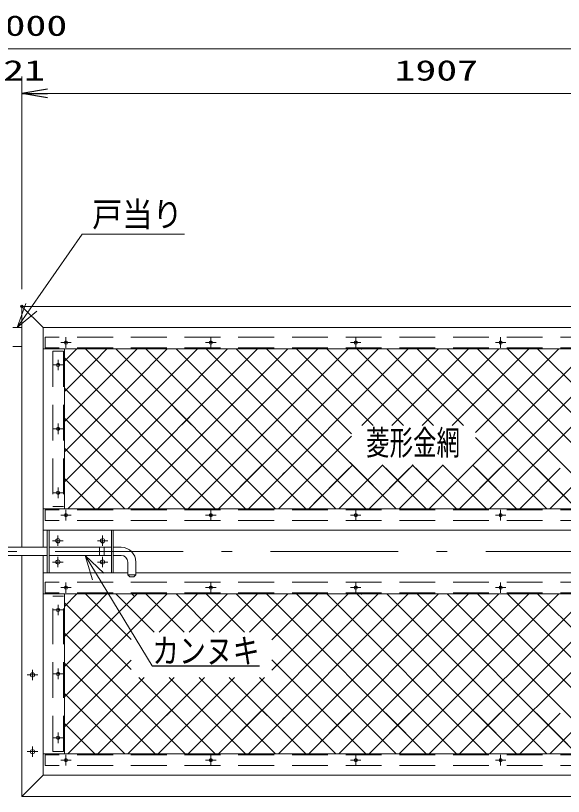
# Model space of a CAD drawing. Units: millimetres, scale not verified. Extents: x -4200 to 4200, y -2970 to 2970.
# Drawn here: x -1231 to 55, y -1273 to 560 of the extents above; entities that cross this region are included whole.
import ezdxf
from ezdxf.enums import TextEntityAlignment as Align

# ---------------------------------------------------------------- set-up
doc = ezdxf.new("R2010")
doc.units = ezdxf.units.MM
doc.header["$LTSCALE"] = 10
doc.header["$PDMODE"] = 32
doc.header["$PDSIZE"] = 5
doc.linetypes.add('USER1', pattern=[50.5, 30, -9, 2.5, -9])
doc.linetypes.add('USER2', pattern=[12.6, 8.4, -4.2])
for name, color, linetype, lineweight in [('0-0_2', 4, 'Continuous', 18), ('0-1_0', 7, 'Continuous', 25), ('0-3_30', 3, 'USER1', 9), ('0-5_12', 7, 'Continuous', 9), ('0-7_14', 7, 'Continuous', 9), ('0-9_1', 7, 'Continuous', 9), ('0-C_16', 7, 'Continuous', 9), ('0-D_4', 7, 'USER2', 9), ('0-E_24', 7, 'Continuous', 9), ('0-F_20', 7, 'Continuous', 9), ('1-0_3', 7, 'Continuous', 9), ('1-3_28', 8, 'Continuous', 9), ('1-8_2網', 2, 'Continuous', 25)]:
    doc.layers.add(name, color=color, linetype=linetype, lineweight=lineweight)
doc.layers.add('0-2_Defpoints', color=7, linetype='Continuous')
doc.layers.add('1-7_29', color=4, linetype='Continuous')
doc.styles.add('ＭＳ ゴシック', font='')
doc.styles.get('ＭＳ ゴシック').set_extended_font_data('MS Gothic')

# ---------------------------------------------------------------- blocks, each defined once
blk = doc.blocks.new('_OPEN')
at = {"layer": '0-1_0'}
blk.add_line((-10, 1.667), (0, 0), dxfattribs=at)
blk.add_lwpolyline([(-10, -1.667), (0, 0), (-10, 0)], dxfattribs=at)

msp = doc.modelspace()

# ---------------------------------------------------------------- linework, layer by layer
at = {"layer": '0-0_2'}
for p, q in [((713.34, 481.91), (-3166.66, 481.91)), ((-1216.16, -82.65), (-1216.16, 416.91)), ((-1216.16, -82.65), (-1216.16, 416.91)), ((-1156.16, 376.91), (630.84, 376.91)), ((-1156.16, 376.91), (-1096.16, 376.91))]:
    msp.add_line(p, q, dxfattribs=at)
at = {"layer": '0-0_2', "lineweight": 9}
for p, q in [((640.84, -1172.65), (-1166.16, -1172.65)), ((640.84, -1222.65), (-1166.16, -1222.65)), ((690.84, -1272.65), (-1216.16, -1272.65))]:
    msp.add_line(p, q, dxfattribs=at)
at = {"layer": '0-1_0'}
msp.add_line((-910.28, -966.05), (-658.59, -966.05), dxfattribs=at)
at = {"layer": '0-2_Defpoints'}
msp.add_point((-1216.16, -122.65), dxfattribs=at)
msp.add_point((-1216.16, -122.65), dxfattribs=at)
at = {"layer": '0-3_30'}
for p, q in [((-1112.66, -219.95), (-1112.66, -195.34)), ((-772.66, -219.95), (-772.66, -195.34)), ((-432.66, -219.95), (-432.66, -195.34)), ((-92.66, -219.95), (-92.66, -195.34)), ((-1100.36, -207.65), (-1124.97, -207.65)), ((-760.36, -207.65), (-784.97, -207.65)), ((-420.36, -207.65), (-444.97, -207.65)), ((-80.36, -207.65), (-104.97, -207.65)), ((-1131.16, -272.45), (-1131.16, -247.84)), ((-1143.47, -260.15), (-1118.86, -260.15)), ((-1131.16, -422.45), (-1131.16, -397.84)), ((-1143.47, -410.15), (-1118.86, -410.15)), ((-1143.47, -410.15), (-1118.86, -410.15)), ((-1131.16, -547.84), (-1131.16, -572.45)), ((-1143.47, -560.15), (-1118.86, -560.15)), ((-1112.66, -600.34), (-1112.66, -624.95)), ((-772.66, -600.34), (-772.66, -624.95)), ((-432.66, -600.34), (-432.66, -624.95)), ((-92.66, -600.34), (-92.66, -624.95)), ((-1100.36, -612.65), (-1124.97, -612.65)), ((-760.36, -612.65), (-784.97, -612.65)), ((-420.36, -612.65), (-444.97, -612.65)), ((-80.36, -612.65), (-104.97, -612.65)), ((-1143.97, -672.65), (-1119.36, -672.65)), ((-1131.66, -684.95), (-1131.66, -660.34)), ((-1038.97, -672.65), (-1014.36, -672.65)), ((-1026.66, -684.95), (-1026.66, -660.34)), ((-3157.8, -697.65), (702.12, -697.65)), ((-1131.66, -710.34), (-1131.66, -734.95)), ((-1026.66, -710.34), (-1026.66, -734.95)), ((-1143.97, -722.65), (-1119.36, -722.65)), ((-1038.97, -722.65), (-1014.36, -722.65)), ((-1100.36, -782.65), (-1124.97, -782.65)), ((-1112.66, -794.95), (-1112.66, -770.34)), ((-760.36, -782.65), (-784.97, -782.65)), ((-772.66, -794.95), (-772.66, -770.34)), ((-420.36, -782.65), (-444.97, -782.65)), ((-432.66, -794.95), (-432.66, -770.34)), ((-80.36, -782.65), (-104.97, -782.65)), ((-92.66, -794.95), (-92.66, -770.34)), ((-1131.16, -847.45), (-1131.16, -822.84)), ((-1143.47, -835.15), (-1118.86, -835.15)), ((-1178.86, -987.65), (-1203.47, -987.65)), ((-1191.16, -975.34), (-1191.16, -999.95)), ((-1143.47, -985.15), (-1118.86, -985.15)), ((-1143.47, -985.15), (-1118.86, -985.15)), ((-1131.16, -997.45), (-1131.16, -972.84)), ((-1143.47, -1135.15), (-1118.86, -1135.15)), ((-1131.16, -1122.84), (-1131.16, -1147.45)), ((-1178.86, -1167.65), (-1203.47, -1167.65)), ((-1191.16, -1155.34), (-1191.16, -1179.95)), ((-1100.36, -1187.65), (-1124.97, -1187.65)), ((-1112.66, -1175.34), (-1112.66, -1199.95)), ((-760.36, -1187.65), (-784.97, -1187.65)), ((-772.66, -1175.34), (-772.66, -1199.95)), ((-420.36, -1187.65), (-444.97, -1187.65)), ((-432.66, -1175.34), (-432.66, -1199.95)), ((-80.36, -1187.65), (-104.97, -1187.65)), ((-92.66, -1175.34), (-92.66, -1199.95))]:
    msp.add_line(p, q, dxfattribs=at)
at = {"layer": '0-5_12'}
for p, q in [((-1156.66, -647.65), (-1001.66, -647.65)), ((-1156.66, -747.65), (-1156.66, -647.65)), ((-1152.16, -747.65), (-1152.16, -647.65)), ((-1006.16, -647.65), (-1006.16, -747.65)), ((-1001.66, -647.65), (-1001.66, -747.65)), ((-1001.66, -747.65), (-1156.66, -747.65))]:
    msp.add_line(p, q, dxfattribs=at)
at = {"layer": '0-7_14'}
for p, q in [((-1296.66, -688.15), (-1156.66, -688.15)), ((-1152.16, -688.15), (-1006.16, -688.15)), ((-1001.66, -688.15), (-983.19, -688.15)), ((-1296.66, -707.15), (-1156.66, -707.15)), ((-1152.16, -707.15), (-1006.16, -707.15)), ((-1001.66, -707.15), (-983.19, -707.15)), ((-967.69, -722.65), (-967.69, -752.65)), ((-948.69, -722.65), (-948.69, -752.65)), ((-967.69, -752.65), (-962.69, -757.65)), ((-967.69, -752.65), (-948.69, -752.65)), ((-953.69, -757.65), (-962.69, -757.65)), ((-953.69, -757.65), (-948.69, -752.65))]:
    msp.add_line(p, q, dxfattribs=at)
at = {"layer": '0-7_14', "linetype": 'USER2'}
for p, q in [((-1033.69, -688.15), (-1033.69, -707.15)), ((-1022.69, -688.15), (-1022.69, -707.15))]:
    msp.add_line(p, q, dxfattribs=at)
at = {"layer": '0-7_14'}
for radius in [34.5, 15.5]:
    msp.add_arc((-983.19, -722.65), radius, 0, 90, dxfattribs=at)
at = {"layer": '0-9_1'}
for p, q in [((-1226.89, -172.65), (-1206.6, -116.18)), ((-1216.16, -122.65), (690.84, -122.65)), ((-1226.89, -172.65), (-1181.09, -133.89)), ((-1166.16, -172.65), (640.84, -172.65)), ((-1166.16, -222.65), (640.84, -222.65)), ((-1067.22, -707.15), (-1023.9, -748.66)), ((-1067.22, -707.15), (-1050.46, -764.76))]:
    msp.add_line(p, q, dxfattribs=at)
for points in [[(-1226.89, -172.65), (-1074.74, 46.6), (-834.74, 46.6)], [(-1067.22, -707.15), (-910.28, -966.05), (-663.21, -966.05)]]:
    msp.add_lwpolyline(points, dxfattribs=at)
for centre, radius in [((-1112.66, -207.65), 3.75), ((-772.66, -207.65), 3.75), ((-432.66, -207.65), 3.75), ((-92.66, -207.65), 3.75), ((-1131.16, -260.15), 3.75), ((-1131.16, -410.15), 3.75), ((-1131.16, -560.15), 3.75), ((-1112.66, -612.65), 3.75), ((-772.66, -612.65), 3.75), ((-432.66, -612.65), 3.75), ((-92.66, -612.65), 3.75), ((-1131.66, -672.65), 5), ((-1026.66, -672.65), 5), ((-1131.66, -722.65), 5), ((-1026.66, -722.65), 5), ((-1112.66, -782.65), 3.75), ((-772.66, -782.65), 3.75), ((-432.66, -782.65), 3.75), ((-92.66, -782.65), 3.75), ((-1131.16, -835.15), 3.75), ((-1191.16, -987.65), 5), ((-1131.16, -985.15), 3.75), ((-1131.16, -1135.15), 3.75), ((-1191.16, -1167.65), 5), ((-1112.66, -1187.65), 3.75), ((-772.66, -1187.65), 3.75), ((-432.66, -1187.65), 3.75), ((-92.66, -1187.65), 3.75)]:
    msp.add_circle(centre, radius, dxfattribs=at)
at = {"layer": '0-C_16'}
for p, q in [((640.84, -597.65), (-1166.16, -597.65)), ((640.84, -647.65), (-1166.16, -647.65)), ((-967.69, -747.65), (-1166.16, -747.65)), ((640.84, -747.65), (-948.69, -747.65)), ((640.84, -797.65), (-1166.16, -797.65))]:
    msp.add_line(p, q, dxfattribs=at)
at = {"layer": '0-D_4'}
for p, q in [((635.79, -195.15), (-1161.16, -195.15)), ((-1161.16, -220.15), (-1161.16, -195.15)), ((635.79, -220.15), (-1161.16, -220.15)), ((-1143.66, -227.65), (-1143.66, -592.65)), ((-1143.66, -227.65), (-1118.66, -227.65)), ((-1118.66, -227.65), (-1118.66, -592.65)), ((635.79, -600.15), (-1161.16, -600.15)), ((-1161.16, -600.15), (-1161.16, -625.15)), ((-1118.66, -592.65), (-1143.66, -592.65)), ((635.79, -625.15), (-1161.16, -625.15)), ((635.79, -770.15), (-1161.16, -770.15)), ((-1161.16, -795.15), (-1161.16, -770.15)), ((635.79, -795.15), (-1161.16, -795.15)), ((-1143.66, -1167.65), (-1143.66, -802.65)), ((-1118.66, -802.65), (-1143.66, -802.65)), ((-1118.66, -1167.65), (-1118.66, -802.65)), ((-1143.66, -1167.65), (-1118.66, -1167.65)), ((635.79, -1175.15), (-1161.16, -1175.15)), ((-1161.16, -1175.15), (-1161.16, -1200.15)), ((635.79, -1200.15), (-1161.16, -1200.15))]:
    msp.add_line(p, q, dxfattribs=at)
at = {"layer": '0-E_24'}
for p, q in [((-1237.16, -172.65), (-1216.16, -172.65)), ((-1216.16, -216.65), (-1237.16, -216.65))]:
    msp.add_line(p, q, dxfattribs=at)
at = {"layer": '0-F_20'}
for p, q in [((-1166.16, -172.65), (-1216.16, -122.65)), ((-1166.16, -1222.65), (-1216.16, -1272.65))]:
    msp.add_line(p, q, dxfattribs=at)
at = {"layer": '1-0_3'}
for p, q in [((-1216.16, -688.15), (-1216.16, -122.65)), ((-1166.16, -688.15), (-1166.16, -172.65)), ((-1116.16, -597.65), (-1116.16, -222.65)), ((-1216.16, -1272.65), (-1216.16, -707.15)), ((-1166.16, -1222.65), (-1166.16, -707.15)), ((-1116.16, -1172.65), (-1116.16, -797.65))]:
    msp.add_line(p, q, dxfattribs=at)
at = {"layer": '1-3_28'}
for p, q in [((-419.4, -223.73), (-418.31, -222.65)), ((-419.4, -223.73), (-418.31, -222.65)), ((-952.7, -802.77), (-957.83, -797.65)), ((-419.4, -798.73), (-418.31, -797.65)), ((-419.4, -798.73), (-418.31, -797.65))]:
    msp.add_line(p, q, dxfattribs=at)
at = {"layer": '1-8_2網'}
for p, q in [((-1116.16, -251.67), (-1087.14, -222.65)), ((-1028.61, -260.54), (-1066.5, -222.65)), ((-1044.8, -251.02), (-1016.43, -222.65)), ((-1037.87, -597.65), (-662.87, -222.65)), ((-1000.28, -277.21), (-945.72, -222.65)), ((-620.79, -597.65), (-995.79, -222.65)), ((-967.16, -597.65), (-592.16, -222.65)), ((-955.75, -303.39), (-875.01, -222.65)), ((-550.08, -597.65), (-925.08, -222.65)), ((-911.23, -329.58), (-804.3, -222.65)), ((-896.45, -597.65), (-521.45, -222.65)), ((-866.71, -355.77), (-733.58, -222.65)), ((-479.37, -597.65), (-854.37, -222.65)), ((-825.74, -597.65), (-450.74, -222.65)), ((-408.66, -597.65), (-783.66, -222.65)), ((-755.03, -597.65), (-380.03, -222.65)), ((-337.95, -597.65), (-712.95, -222.65)), ((-684.32, -597.65), (-309.32, -222.65)), ((-443.02, -421.87), (-642.24, -222.65)), ((-391.6, -402.57), (-571.53, -222.65)), ((-320.89, -402.57), (-500.82, -222.65)), ((-250.18, -402.57), (-430.11, -222.65)), ((-418.54, -402.57), (-238.61, -222.65)), ((-179.47, -402.57), (-359.4, -222.65)), ((-347.83, -402.57), (-167.9, -222.65)), ((86.31, -597.65), (-288.69, -222.65)), ((-277.12, -402.57), (-97.19, -222.65)), ((-260.06, -597.65), (114.94, -222.65)), ((157.03, -597.65), (-217.97, -222.65)), ((-206.4, -402.57), (-26.48, -222.65)), ((-189.35, -597.65), (185.65, -222.65)), ((-151.64, -418.52), (44.23, -222.65)), ((227.74, -597.65), (-147.26, -222.65)), ((-118.64, -597.65), (256.36, -222.65)), ((298.45, -597.65), (-76.55, -222.65)), ((369.16, -597.65), (-5.84, -222.65)), ((22.79, -597.65), (397.79, -222.65)), ((-762.21, -597.65), (-1116.16, -243.7)), ((-1054.29, -260.51), (-1044.8, -251.02)), ((-1116.16, -322.38), (-1054.29, -260.51)), ((-991.99, -297.16), (-1028.61, -260.54)), ((-1116.16, -393.09), (-1009.77, -286.7)), ((-1009.77, -286.7), (-1000.28, -277.21)), ((-691.5, -597.65), (-991.99, -297.16)), ((-965.25, -312.89), (-955.75, -303.39)), ((-1116.16, -463.8), (-965.25, -312.89)), ((-832.92, -597.65), (-1116.16, -314.41)), ((-920.73, -339.08), (-911.23, -329.58)), ((-1116.16, -534.51), (-920.73, -339.08)), ((-558.09, -400.7), (-496.31, -338.92)), ((-1108.58, -597.65), (-876.2, -365.27)), ((-876.2, -365.27), (-866.71, -355.77)), ((-820.28, -398.16), (-856.9, -361.54)), ((-903.63, -597.65), (-1116.16, -385.12)), ((-817.74, -400.7), (-820.28, -398.16)), ((-613.61, -597.65), (-443.02, -427.06)), ((15.6, -597.65), (-151.64, -430.4)), ((-974.35, -597.65), (-1116.16, -455.83)), ((-1037.87, -597.65), (-914.92, -474.69)), ((-967.16, -597.65), (-863.91, -494.4)), ((-896.45, -597.65), (-793.2, -494.4)), ((-762.21, -597.65), (-865.46, -494.4)), ((-825.74, -597.65), (-722.49, -494.4)), ((-691.5, -597.65), (-794.75, -494.4)), ((-755.03, -597.65), (-651.78, -494.4)), ((-755.03, -597.65), (-651.78, -494.4)), ((-620.79, -597.65), (-724.04, -494.4)), ((-684.32, -597.65), (-581.07, -494.4)), ((-684.32, -597.65), (-581.07, -494.4)), ((-653.59, -496.21), (-651.78, -494.4)), ((-613.61, -597.65), (-510.36, -494.4)), ((-613.61, -597.65), (-510.36, -494.4)), ((-479.37, -597.65), (-582.62, -494.4)), ((-542.9, -597.65), (-439.52, -494.27)), ((-408.66, -597.65), (-511.91, -494.4)), ((-472.19, -597.65), (-368.81, -494.27)), ((-337.95, -597.65), (-446.1, -489.5)), ((-401.48, -597.65), (-298.1, -494.27)), ((-267.24, -597.65), (-370.62, -494.27)), ((-330.77, -597.65), (-227.39, -494.27)), ((-196.53, -597.65), (-299.9, -494.27)), ((-125.82, -597.65), (-229.19, -494.27)), ((-55.11, -597.65), (-158.48, -494.27)), ((-755.03, -597.65), (-653.59, -496.21)), ((-609.07, -522.39), (-599.57, -512.9)), ((-542.9, -597.65), (-447.73, -502.48)), ((-466, -591.46), (-377.02, -502.48)), ((-337.95, -597.65), (-433.12, -502.48)), ((-401.48, -597.65), (-306.31, -502.48)), ((-267.24, -597.65), (-362.4, -502.48)), ((-330.77, -597.65), (-235.6, -502.48)), ((-196.53, -597.65), (-291.69, -502.48)), ((-260.06, -597.65), (-164.89, -502.48)), ((-125.82, -597.65), (-220.98, -502.48)), ((-189.35, -597.65), (-94.18, -502.48)), ((-55.11, -597.65), (-150.27, -502.48)), ((-118.64, -597.65), (-23.47, -502.48)), ((15.6, -597.65), (-79.56, -502.48)), ((-47.92, -597.65), (47.24, -502.48)), ((64.87, -576.21), (-8.85, -502.48)), ((-1045.06, -597.65), (-1116.16, -526.54)), ((-684.32, -597.65), (-609.07, -522.39)), ((-613.61, -597.65), (-564.54, -548.58)), ((-564.54, -548.58), (-555.05, -539.08)), ((-479.37, -597.65), (-513.49, -563.53)), ((-1115.77, -597.65), (-1116.16, -597.25)), ((-472.19, -597.65), (-466, -591.46)), ((-1116.16, -826.67), (-1087.14, -797.65)), ((-1044.8, -826.02), (-1016.43, -797.65)), ((-1000.28, -852.21), (-945.72, -797.65)), ((-905.91, -887.53), (-995.79, -797.65)), ((-955.75, -878.39), (-875.01, -797.65)), ((-835.2, -887.53), (-925.08, -797.65)), ((-894.18, -887.53), (-804.3, -797.65)), ((-764.49, -887.53), (-854.37, -797.65)), ((-823.47, -887.53), (-733.58, -797.65)), ((-693.77, -887.53), (-783.66, -797.65)), ((-755.03, -1172.65), (-380.03, -797.65)), ((-752.76, -887.53), (-662.87, -797.65)), ((-337.95, -1172.65), (-712.95, -797.65)), ((-684.32, -1172.65), (-309.32, -797.65)), ((-682.05, -887.53), (-592.16, -797.65)), ((-267.24, -1172.65), (-642.24, -797.65)), ((-629.44, -905.63), (-521.45, -797.65)), ((-629.44, -976.34), (-450.74, -797.65)), ((-613.61, -1172.65), (-238.61, -797.65)), ((-196.53, -1172.65), (-571.53, -797.65)), ((-542.9, -1172.65), (-167.9, -797.65)), ((-125.82, -1172.65), (-500.82, -797.65)), ((-472.19, -1172.65), (-97.19, -797.65)), ((-55.11, -1172.65), (-430.11, -797.65)), ((-401.48, -1172.65), (-26.48, -797.65)), ((15.6, -1172.65), (-359.4, -797.65)), ((-330.77, -1172.65), (44.23, -797.65)), ((86.31, -1172.65), (-288.69, -797.65)), ((-260.06, -1172.65), (114.94, -797.65)), ((157.03, -1172.65), (-217.97, -797.65)), ((-189.35, -1172.65), (185.65, -797.65)), ((227.74, -1172.65), (-147.26, -797.65)), ((-118.64, -1172.65), (256.36, -797.65)), ((298.45, -1172.65), (-76.55, -797.65)), ((369.16, -1172.65), (-5.84, -797.65)), ((22.79, -1172.65), (397.79, -797.65)), ((-959.78, -975.08), (-1116.16, -818.7)), ((-1116.16, -897.38), (-1054.29, -835.51)), ((-1054.29, -835.51), (-1044.8, -826.02)), ((-1009.77, -861.7), (-1000.28, -852.21)), ((-1116.16, -968.09), (-1009.77, -861.7)), ((-959.78, -904.37), (-991.99, -872.16)), ((-965.25, -887.89), (-955.75, -878.39)), ((-1116.16, -1038.8), (-965.25, -887.89)), ((-832.92, -1172.65), (-1116.16, -889.41)), ((-558.09, -975.7), (-496.31, -913.92)), ((-408.66, -1172.65), (-629.44, -951.87)), ((-1116.16, -1109.51), (-959.78, -953.13)), ((-903.63, -1172.65), (-1116.16, -960.12)), ((-1108.58, -1172.65), (-929.28, -993.34)), ((-1108.58, -1172.65), (-929.28, -993.34)), ((-1037.87, -1172.65), (-858.57, -993.34)), ((-967.16, -1172.65), (-787.86, -993.34)), ((-762.21, -1172.65), (-941.52, -993.34)), ((-896.45, -1172.65), (-717.15, -993.34)), ((-691.5, -1172.65), (-870.81, -993.34)), ((-825.74, -1172.65), (-646.44, -993.34)), ((-620.79, -1172.65), (-800.1, -993.34)), ((-550.08, -1172.65), (-729.39, -993.34)), ((-479.37, -1172.65), (-658.67, -993.34)), ((-974.35, -1172.65), (-1116.16, -1030.83)), ((-1037.87, -1172.65), (-914.92, -1049.69)), ((-967.16, -1172.65), (-863.91, -1069.4)), ((-896.45, -1172.65), (-793.2, -1069.4)), ((-762.21, -1172.65), (-865.46, -1069.4)), ((-825.74, -1172.65), (-722.49, -1069.4)), ((-691.5, -1172.65), (-794.75, -1069.4)), ((-755.03, -1172.65), (-651.78, -1069.4)), ((-755.03, -1172.65), (-651.78, -1069.4)), ((-755.03, -1172.65), (-653.59, -1071.21)), ((-620.79, -1172.65), (-724.04, -1069.4)), ((-684.32, -1172.65), (-581.07, -1069.4)), ((-684.32, -1172.65), (-581.07, -1069.4)), ((-653.59, -1071.21), (-651.78, -1069.4)), ((-613.61, -1172.65), (-510.36, -1069.4)), ((-613.61, -1172.65), (-510.36, -1069.4)), ((-479.37, -1172.65), (-582.62, -1069.4)), ((-542.9, -1172.65), (-447.73, -1077.48)), ((-408.66, -1172.65), (-511.91, -1069.4)), ((-472.19, -1172.65), (-377.02, -1077.48)), ((-337.95, -1172.65), (-446.1, -1064.5)), ((-337.95, -1172.65), (-433.12, -1077.48)), ((-401.48, -1172.65), (-306.31, -1077.48)), ((-267.24, -1172.65), (-362.4, -1077.48)), ((-330.77, -1172.65), (-235.6, -1077.48)), ((-196.53, -1172.65), (-291.69, -1077.48)), ((-260.06, -1172.65), (-164.89, -1077.48)), ((-125.82, -1172.65), (-220.98, -1077.48)), ((-189.35, -1172.65), (-94.18, -1077.48)), ((-55.11, -1172.65), (-150.27, -1077.48)), ((-118.64, -1172.65), (-23.47, -1077.48)), ((15.6, -1172.65), (-79.56, -1077.48)), ((-47.92, -1172.65), (47.24, -1077.48)), ((64.87, -1151.21), (-8.85, -1077.48)), ((-684.32, -1172.65), (-609.07, -1097.39)), ((-609.07, -1097.39), (-599.57, -1087.9)), ((-1045.06, -1172.65), (-1116.16, -1101.54)), ((-564.54, -1123.58), (-555.05, -1114.08)), ((-613.61, -1172.65), (-564.54, -1123.58)), ((-479.37, -1172.65), (-513.49, -1138.53)), ((-1115.77, -1172.65), (-1116.16, -1172.25)), ((-472.19, -1172.65), (-466, -1166.46))]:
    msp.add_line(p, q, dxfattribs=at)
for points in [[(-840.93, -400.7), (-831.68, -391.45), (-822.18, -381.96)], [(-550.08, -597.65), (-648.57, -499.16), (-653.33, -494.4)], [(-542.9, -597.65), (-520.02, -574.77), (-510.53, -565.27)], [(-991.99, -872.16), (-1028.61, -835.54), (-1066.5, -797.65)], [(-550.08, -1172.65), (-648.57, -1074.16), (-653.33, -1069.4)], [(-542.9, -1172.65), (-520.02, -1149.77), (-510.53, -1140.27)]]:
    msp.add_lwpolyline(points, dxfattribs=at)

# ---------------------------------------------------------------- block references
at = {"layer": '0-0_2', "xscale": 6, "yscale": 6, "rotation": 180}
msp.add_blockref('_OPEN', (-1216.16, 376.91), dxfattribs=at)
msp.add_blockref('_OPEN', (-1216.16, 376.91), dxfattribs=at)

# ---------------------------------------------------------------- texts
at = {"layer": '0-0_2', "style": 'ＭＳ ゴシック', "width": 1.5}
for s, p in [('4000', (-1305.83, 497.66)), ('21', (-1259.99, 392.66)), ('1907', (-341.83, 392.66))]:
    msp.add_text(s, height=48.09, dxfattribs=at).set_placement(p, align=Align.BOTTOM_LEFT)
at = {"layer": '0-9_1', "style": 'ＭＳ ゴシック'}
for s, width, p in [('戸当り', 0.9, (-1051.16, 47.07)), ('カンヌキ', 0.8, (-910.28, -977.15))]:
    msp.add_text(s, height=57.7, dxfattribs=dict(at, width=width)).set_placement(p, align=Align.BOTTOM_LEFT)
at = {"layer": '1-7_29', "style": 'ＭＳ ゴシック', "width": 0.7}
msp.add_text('菱形金網   ', height=57.7, dxfattribs=at).set_placement((-408.39, -488.67), align=Align.BOTTOM_LEFT)

doc.saveas('drawing.dxf')
